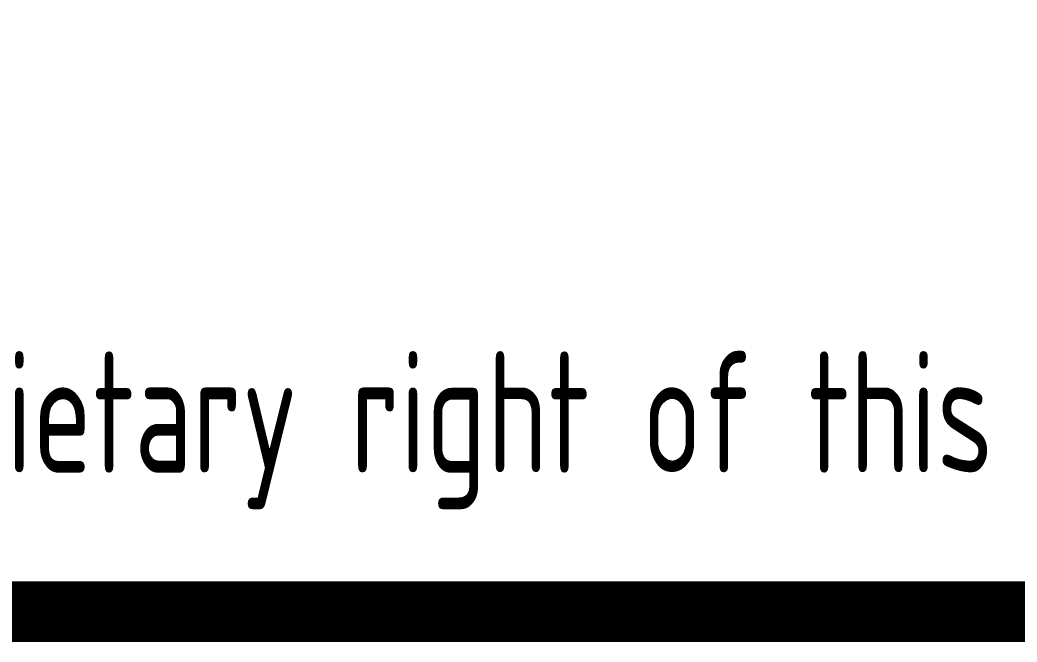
# Model space of a CAD drawing. Extents: x 6250600 to 6678662, y -692028 to -290561.
# Drawn here: x 6302795 to 6304441, y -556951 to -555924 of the extents above; entities that cross this region are included whole.
import ezdxf
from ezdxf.enums import TextEntityAlignment as Align

# ---------------------------------------------------------------- set-up
doc = ezdxf.new("R2010")
doc.units = 0
doc.header["$LTSCALE"] = 1000
doc.header["$MEASUREMENT"] = 0
doc.layers.get('0').update_dxf_attribs({"linetype": 'CONTINUOUS'})
doc.layers.add('PUB_TITLE', color=4, linetype='CONTINUOUS')
doc.styles.add('AHD', font='sceie.shx', dxfattribs={"width": 0.7, "bigfont": 'sceic.shx'})

msp = doc.modelspace()

# ---------------------------------------------------------------- linework, layer by layer
msp.add_line((6301346.9, -556900.9), (6319346.9, -556900.9))
at = {"layer": 'PUB_TITLE', "color": 4, "const_width": 100}
msp.add_lwpolyline([(6263446.9, -556900.9), (6319346.9, -556900.9), (6319346.9, -516900.9), (6263446.9, -516900.9)], close=True, dxfattribs=at)

# ---------------------------------------------------------------- texts
at = {"style": 'AHD', "width": 0.8}
msp.add_text('The proprietary right of this document belongs to Anhui Huadong Chemical And Medical Engineering  Co.,Ltd.  and any replication or transfer to the 3rd. side is forbidden without its permission. ', height=200, dxfattribs=at).set_placement((6310346.9, -556600.9), align=Align.MIDDLE)
msp.add_text('The proprietary right of this document belongs to Anhui Huadong Chemical And Medical Engineering  Co.,Ltd.  and any replication or transfer to the 3rd. side is forbidden without its permission. ', height=200, dxfattribs=at).set_placement((6310346.9, -556600.9), align=Align.MIDDLE)

doc.saveas('drawing.dxf')
